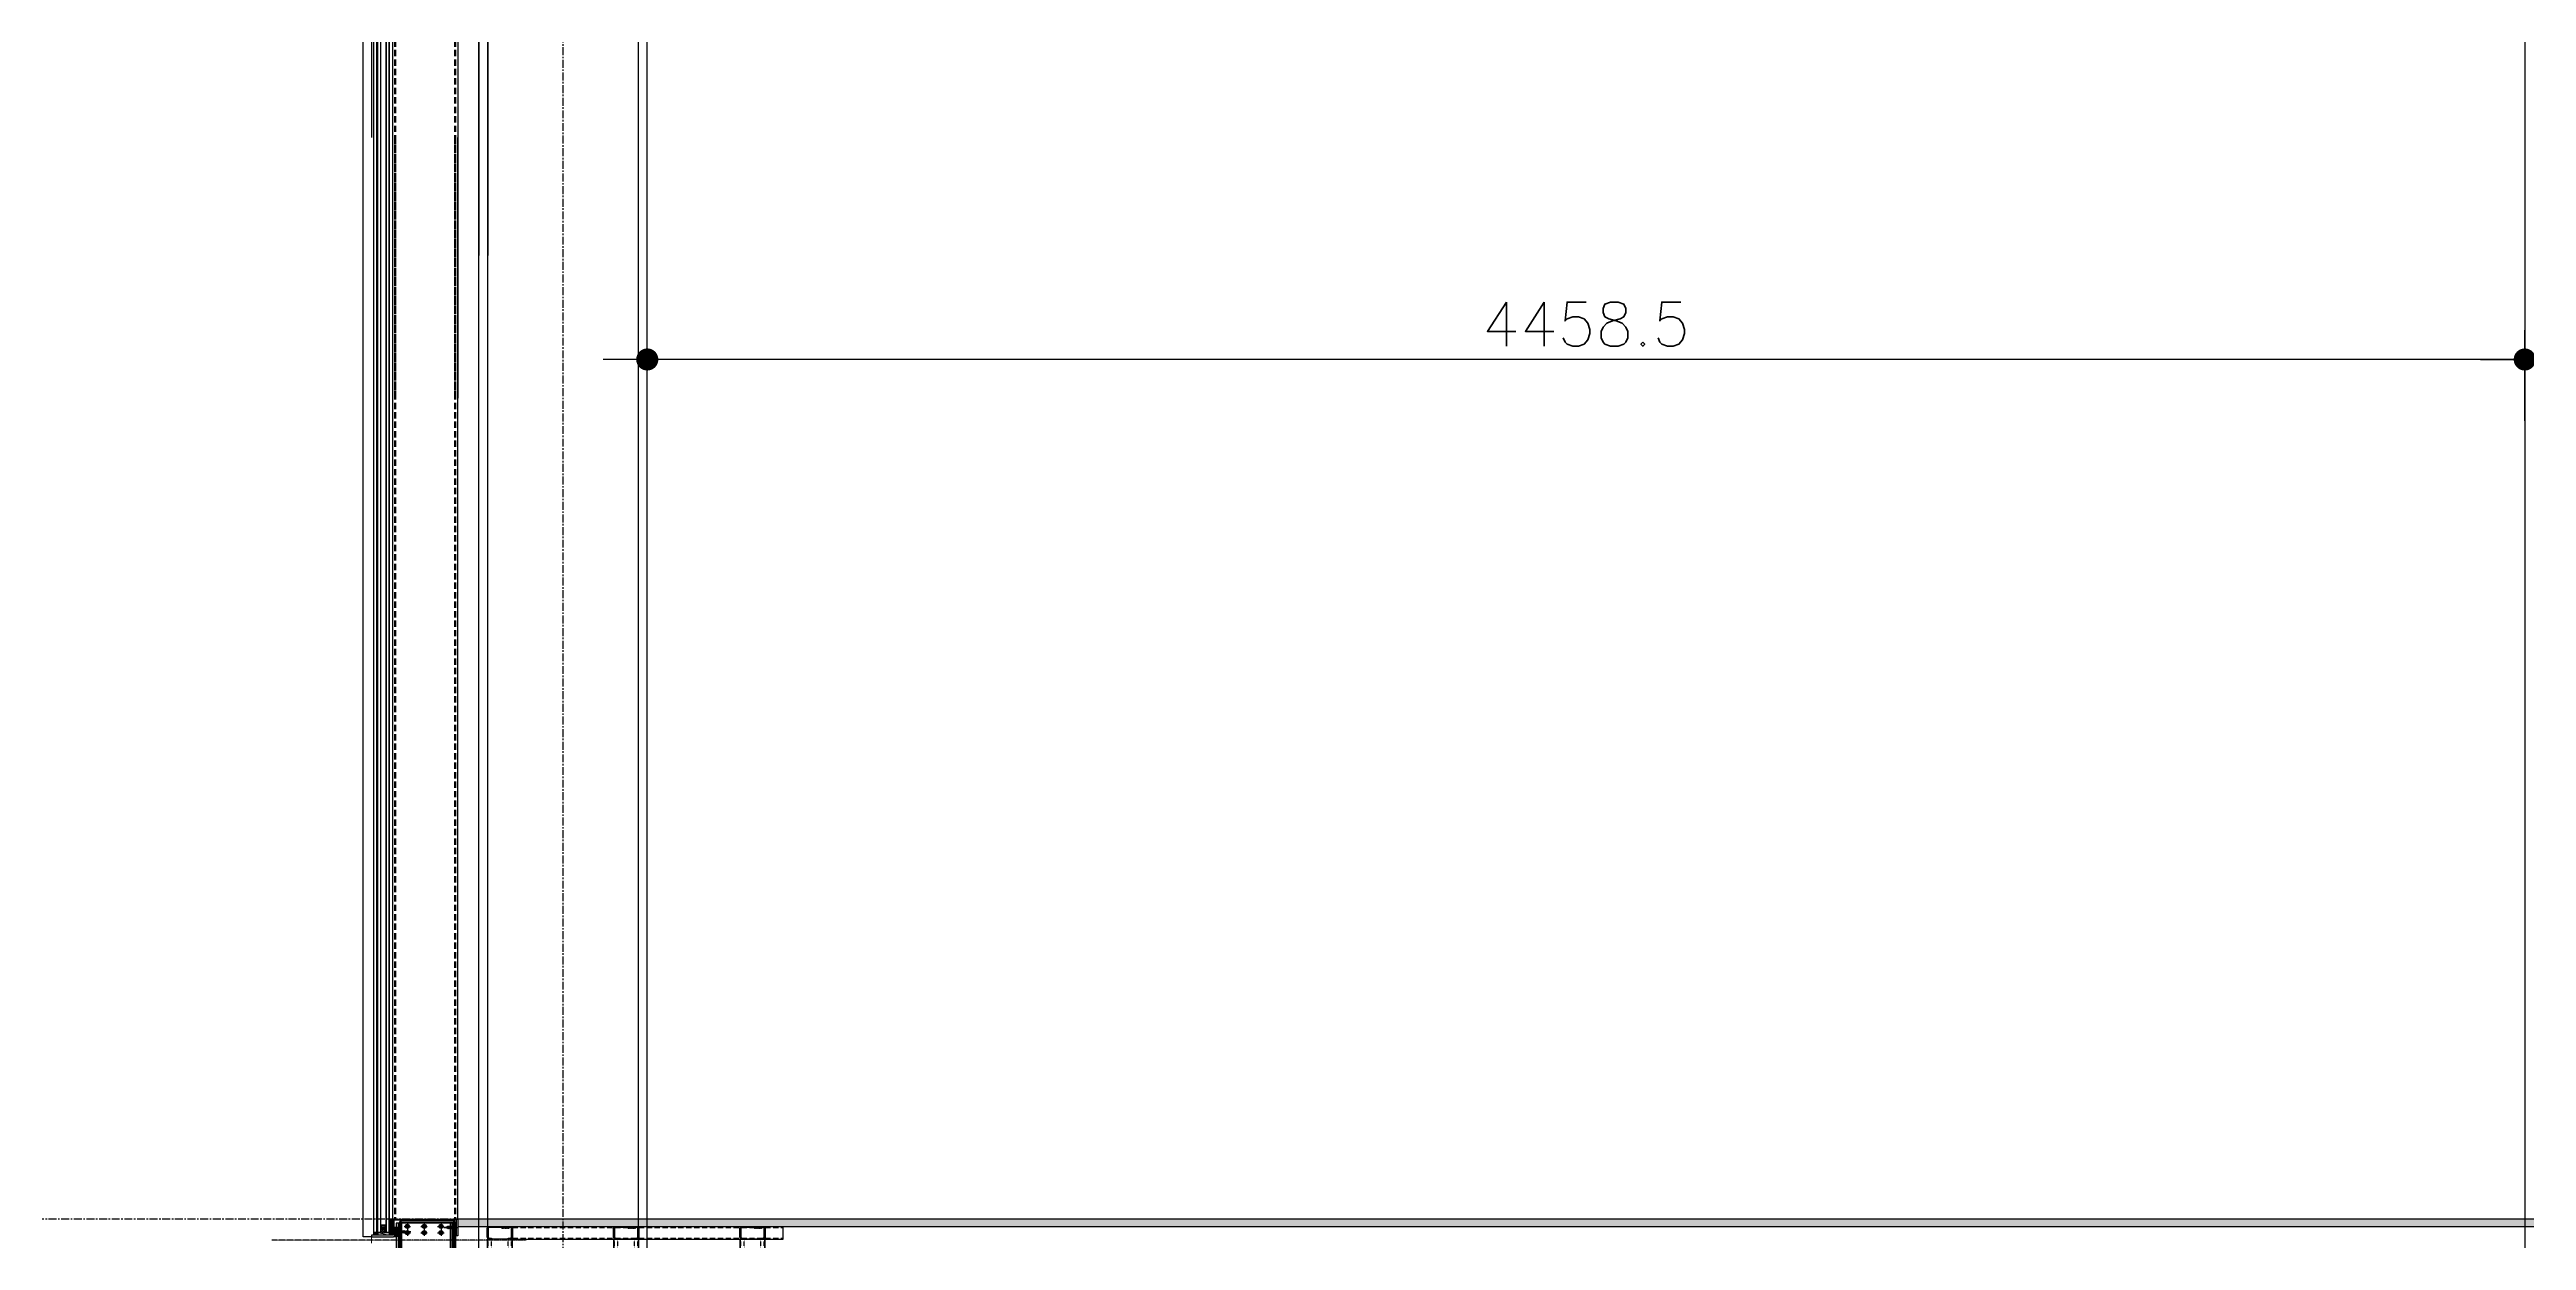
# Model space of a CAD drawing. Extents: x -3378 to 102197, y -3799 to 48702.
# Drawn here: x 84876 to 90758, y 14047 to 16876 of the extents above; entities that cross this region are included whole.
import ezdxf

# ---------------------------------------------------------------- set-up
doc = ezdxf.new("R2010")
doc.units = 0
for name, pattern in [('CEN1', [9, 6, -1, 1, -1]), ('CENTER', [2, 1.25, -0.25, 0.25, -0.25]), ('HIDDEN', [0.375, 0.25, -0.125]), ('Hidden 1_16_', [0.023813, 0.015875, -0.007938])]:
    doc.linetypes.add(name, pattern=pattern)
for name, color, linetype in [('##-鐵件', 1, 'Continuous'), ('ARR', 6, 'Continuous'), ('BCM CL', 14, 'CENTER'), ('BCM-DIM', 54, 'Continuous'), ('BCM-draft', 252, 'Continuous'), ('BCM-EXT', 2, 'Continuous'), ('BCM-Extu', 4, 'Continuous'), ('CENTER', 4, 'CENTER'), ('CL', 14, 'CENTER'), ('STRUCTURAL', 3, 'Continuous'), ('中心線 CENTER', 6, 'CENTER'), ('泡棉', 8, 'Continuous'), ('結構體 STRUCTURAL', 154, 'Continuous'), ('螺絲 固定五金 FASTENERS', 124, 'Continuous'), ('螺絲、螺栓', 4, 'Continuous'), ('視覺模型鋁擠型暫替', 4, 'Continuous'), ('金屬面材 METAL PANEL', 2, 'Continuous'), ('鐵件', 6, 'Continuous'), ('隱藏線 HIDDEN', 8, 'HIDDEN')]:
    doc.layers.add(name, color=color, linetype=linetype)
doc.layers.add('#不列印', color=250, linetype='Continuous', plot=False)
doc.layers.add('不顯示', color=254, linetype='Continuous', plot=False)
doc.layers.add('BCM-GK', color=252, linetype='Continuous', lineweight=5)
doc.layers.add('BCM-GLA', color=4, linetype='Continuous', lineweight=5)
doc.styles.add('C1', font='simplex', dxfattribs={"bigfont": 'CHINESET'})
doc.styles.add('romans', font='romans.shx', dxfattribs={"width": 0.5, "bigfont": ' chineset.shx'})
doc.dimstyles.new('DIMDD', dxfattribs={"dimscale": 100, "dimtxt": 0.25, "dimasz": 0.15, "dimexe": 0.2, "dimexo": 0, "dimgap": 0.09, "dimtad": 1, "dimdec": 1, "dimdsep": 46, "dimtxsty": 'C1', "dimblk1": 'DOT', "dimblk2": 'DOT', "dimsah": 1, "dimcen": 0.5, "dimazin": 0, "dimtfac": 1, "dimtdec": 1, "dimtix": 1, "dimtmove": 1, "dimatfit": 3, "dimldrblk": 'SLASH', "dimfxl": 10, "dimtolj": 1, "dimarcsym": 0})

# ---------------------------------------------------------------- blocks, each defined once
blk = doc.blocks.new('*u927')
at = {"layer": 'CENTER', "color": 0, "ltscale": 5}
blk.add_line((28.3, 0), (-3.6, 0), dxfattribs=at)
at = {"layer": '螺絲、螺栓', "color": 0, "linetype": 'ByBlock', "ltscale": 0.2}
for p, q in [((0.3, 5.3), (0.3, -5.3)), ((3.1, 2.5), (3.1, -2.5)), ((3.1, 2.4), (4.6, 2.4)), ((5.1, 3.2), (6.3, -3.1)), ((5.7, 2.4), (7.8, 2.4)), ((8.2, 3.2), (9.5, -3.1)), ((8.9, 2.4), (10.9, 2.4)), ((11.4, 3.2), (12.6, -3.1)), ((12, 2.4), (14.1, 2.4)), ((14.5, 3.2), (15.8, -3.1)), ((17.2, 2.4), (15.2, 2.4)), ((17.7, 3.2), (18.9, -3.1)), ((18.2, 2.6), (24.8, 0.2)), ((3.1, -2.4), (5.9, -2.4)), ((7, -2.4), (9, -2.4)), ((10.1, -2.4), (12.2, -2.4)), ((13.3, -2.4), (15.3, -2.4)), ((16.4, -2.4), (18.5, -2.4)), ((24.8, -0.2), (19.5, -2.3))]:
    blk.add_line(p, q, dxfattribs=at)
blk.add_lwpolyline([(3.1, -2.5), (0.3, -5.3), (0, -5.3), (0, 5.3), (0.3, 5.3), (3.1, 2.5)], dxfattribs=at)
blk.add_lwpolyline([(0, 1.6, -0.048054), (2.7, 0.7, -0.292428), (3.1, 0, -0.292428), (2.7, -0.7, -0.048054), (0, -1.6, -0.048054)], format="xyb", dxfattribs=at)
for points in [[(6.3, -3.1), (5.9, -2.4), (4.6, 2.4), (5.1, 3.2), (5.3, 3.2), (5.7, 2.4), (7, -2.4), (6.5, -3.1)], [(9.5, -3.1), (9, -2.4), (7.8, 2.4), (8.2, 3.2), (8.4, 3.2), (8.9, 2.4), (10.1, -2.4), (9.7, -3.1)], [(12.6, -3.1), (12.2, -2.4), (10.9, 2.4), (11.4, 3.2), (11.6, 3.2), (12, 2.4), (13.3, -2.4), (12.8, -3.1)], [(15.8, -3.1), (15.3, -2.4), (14.1, 2.4), (14.5, 3.2), (14.7, 3.2), (15.2, 2.4), (16.4, -2.4), (16, -3.1)], [(18.9, -3.1), (18.5, -2.4), (17.2, 2.4), (17.7, 3.2), (17.9, 3.2), (18.3, 2.4), (19.6, -2.4), (19.1, -3.1)]]:
    blk.add_lwpolyline(points, close=True, dxfattribs=at)
blk.add_arc((24.7, 0), 0.252, 292.16272, 69.4623, dxfattribs=at)
blk = doc.blocks.new('*U929')
blk.add_blockref('*u927', (0, 0))
blk = doc.blocks.new('下水槽料')
at = {"layer": 'BCM-DIM', "linetype": 'Continuous'}
h = blk.add_hatch(dxfattribs=at)
h.set_pattern_fill('ANSI37', color=256, scale=10, angle=45)
h.set_pattern_definition([(90, (-95148.0597, -997857.4866), (-1.25, 0), []), (180, (-95148.0597, -997857.4866), (-1e-16, -1.25), [])])
h.paths.add_polyline_path([(-154.4, 0), (-162.4, 0), (-162.4, -22), (-154.4, -22)])
at = {"layer": '泡棉'}
h = blk.add_hatch(dxfattribs=at)
h.set_pattern_fill('HEX', color=256, scale=0.3, angle=90)
h.set_pattern_definition([(90, (0.1197, -78.6612), (-1.649778, 1e-16), [0.9525, -1.905]), (210, (0.1197, -78.6612), (0.824889, -1.42875), [0.9525, -1.905]), (150, (0.1197, -77.7087), (-0.824889, -1.42875), [0.9525, -1.905])])
h.paths.add_polyline_path([(-154.4, -22), (-162.4, -22), (-162.4, -37), (-154.4, -37)])
at = {"layer": 'BCM-DIM', "linetype": 'Continuous'}
for p, q in [((-154.5, 0), (-162.5, 0)), ((-154.4, -22), (-162.4, -22))]:
    blk.add_line(p, q, dxfattribs=at)
at = {"layer": '泡棉'}
blk.add_lwpolyline([(-154.4, -37), (-162.4, -37), (-162.4, -22), (-154.4, -22)], close=True, dxfattribs=at)
at = {"layer": '視覺模型鋁擠型暫替', "linetype": 'Continuous'}
for points in [[(-8, -17.2), (-5, -14.5), (-5, -20)], [(-8, -22.8), (-5, -25.5), (-5, -20)]]:
    blk.add_lwpolyline(points, dxfattribs=at)
at = {"layer": '視覺模型鋁擠型暫替', "color": 7, "linetype": 'Continuous'}
for centre, radius, start, end in [((-135.5, -8), 3, 90, 180), ((-135.5, -8), 2, 90, 180), ((-135.5, -8), 1, 90, 180), ((-9, -8), 3, 0, 90), ((-9, -8), 2, 0, 90), ((-9, -8), 1, 0, 90)]:
    blk.add_arc(centre, radius, start, end, dxfattribs=at)
at = {"layer": '金屬面材 METAL PANEL'}
blk.add_lwpolyline([(-3, -40), (-3, -40), (-3, -40), (-3, -3), (-151.5, -3), (-151.5, -19), (-144.5, -19, -0.414214), (-141.5, -22), (-141.5, -40), (-144.5, -40), (-144.5, -40), (-141.5, -40), (-141.5, -40), (-144.5, -40), (-144.5, -22), (-151.5, -22, -0.414214), (-154.5, -19), (-154.5, -3, -0.414214), (-151.5, 0), (-3, 0, -0.414214), (0, -3), (0, -40), (-3, -40), (-3, -40), (-3, -40)], format="xyb", dxfattribs=at)
for points in [[(-5, -8), (-5, -92, -0.414214), (-8, -95), (-136.5, -95, -0.414214), (-139.5, -92), (-139.5, -8), (-136.5, -8), (-136.5, -92), (-8, -92), (-8, -8)], [(-132.5, -92), (-132.5, -8), (-12, -8), (-12, -92), (-9, -92), (-9, -8, 0.414214), (-12, -5), (-132.5, -5, 0.414214), (-135.5, -8), (-135.5, -92)]]:
    blk.add_lwpolyline(points, format="xyb", close=True, dxfattribs=at)
at = {"layer": '螺絲 固定五金 FASTENERS', "rotation": 180}
blk.add_blockref('*U929', (-5, -20), dxfattribs=at)
blk = doc.blocks.new('*U35')
blk.add_lwpolyline([(1.2, 0.7), (2.5, 0.7, -0.398336), (3, 0.2, -0.027263), (3, -0.2, -0.398336), (2.5, -0.7), (1.2, -0.7, 0.414214), (0.7, -1.2), (0.7, -2.5, -0.398336), (0.2, -3, -0.027263), (-0.2, -3, -0.398336), (-0.7, -2.5), (-0.7, -1.2, 0.414214), (-1.2, -0.7), (-2.5, -0.7, -0.398336), (-3, -0.2, -0.027263), (-3, 0.2, -0.398336), (-2.5, 0.7), (-1.2, 0.7, 0.414214), (-0.7, 1.2), (-0.7, 2.5, -0.398336), (-0.2, 3, -0.027263), (0.2, 3, -0.398336), (0.7, 2.5), (0.7, 1.2, 0.414214)], format="xyb", close=True)
blk.add_circle((0, 0), 5)
at = {"layer": 'CL'}
for p, q in [((-8, 0), (8, 0)), ((0, 8), (0, -8))]:
    blk.add_line(p, q, dxfattribs=at)
blk = doc.blocks.new('圓孔6mm')
at = {"layer": '視覺模型鋁擠型暫替', "color": 6, "linetype": 'Continuous'}
blk.add_circle((0, 0), 3, dxfattribs=at)
at = {"layer": 'BCM-draft'}
blk.add_blockref('*U35', (0, 0), dxfattribs=at)
blk = doc.blocks.new('下水槽料托架4t')
at = {"layer": '金屬面材 METAL PANEL', "linetype": 'Continuous'}
for p, q in [((73.3, 0), (-60.4, 0)), ((-60.4, 0, 0), (-60.4, -80, 0)), ((-55, 0), (-55, -80)), ((68.4, 0), (68.4, -80)), ((73.3, -80), (73.3, 0)), ((-60.4, -80), (73.3, -80))]:
    blk.add_line(p, q, dxfattribs=at)
at = {"layer": '視覺模型鋁擠型暫替', "linetype": 'Continuous'}
for p in [(-33.4, -7.5), (6.6, -7.5), (46.5, -7.5), (-33.4, -22.5), (6.6, -22.5), (46.5, -22.5)]:
    blk.add_blockref('圓孔6mm', p, dxfattribs=at)
blk = doc.blocks.new('DOT')
blk.add_line((-2, 0), (2, 0))
at = {"const_width": 0.5}
blk.add_lwpolyline([(-0.25, 0, 1), (0.25, 0, 1)], format="xyb", close=True, dxfattribs=at)
blk = doc.blocks.new('*D819')
at = {"layer": 'Defpoints', "color": 0, "ltscale": 10, "transparency": 16777216}
for p in [(90754.4, 16140.1), (90754.4, 15994.5), (91154.4, 15994.5)]:
    blk.add_point(p, dxfattribs=at)
at = {"layer": '不顯示', "color": 0, "lineweight": -2, "ltscale": 10, "transparency": 16777216}
for p, q in [((90754.4, 15994.5), (90754.4, 16210.1)), ((91154.4, 15994.5), (91154.4, 16210.1)), ((91101.9, 16140.1), (90806.9, 16140.1))]:
    blk.add_line(p, q, dxfattribs=at)
at = {"layer": '不顯示', "color": 0, "lineweight": -2, "ltscale": 10, "transparency": 16777216, "xscale": 52.5, "yscale": 52.5, "zscale": 52.5, "rotation": 180}
blk.add_blockref('DOT', (90754.4, 16140.1), dxfattribs=at)
at = {"layer": '不顯示', "color": 0, "lineweight": -2, "ltscale": 10, "transparency": 16777216, "xscale": 52.5, "yscale": 52.5, "zscale": 52.5}
blk.add_blockref('DOT', (91154.4, 16140.1), dxfattribs=at)
at = {"layer": '不顯示', "color": 2, "ltscale": 10, "transparency": 16777216, "insert": (90954.4, 16224.1), "char_height": 105, "attachment_point": 5, "style": 'C1'}
blk.add_mtext('\\A1;400', dxfattribs=at)
blk = doc.blocks.new('_Dot')
at = {"color": 0, "linetype": 'ByBlock', "lineweight": -2}
blk.add_line((-0.5, 0), (-1, 0), dxfattribs=at)
at = {"color": 0, "linetype": 'ByBlock', "const_width": 0.5}
blk.add_lwpolyline([(-0.25, 0, 1), (0.25, 0, 1)], format="xyb", close=True, dxfattribs=at)
blk = doc.blocks.new('SLASH')
at = {"color": 0}
blk.add_line((-1, 0), (1, 0), dxfattribs=at)
at = {"color": 3, "linetype": 'Continuous'}
blk.add_line((-0.5, -0.5), (0.5, 0.5), dxfattribs=at)
blk = doc.blocks.new('*D820')
at = {"layer": 'Defpoints', "color": 0, "ltscale": 10, "transparency": 16777216}
for p in [(86295.9, 16140.1), (86295.9, 15994.5), (90754.4, 15994.5)]:
    blk.add_point(p, dxfattribs=at)
at = {"layer": '不顯示', "color": 0, "lineweight": -2, "ltscale": 10, "transparency": 16777216}
for p, q in [((86295.9, 15994.5), (86295.9, 16210.1)), ((90754.4, 15994.5), (90754.4, 16210.1)), ((90701.9, 16140.1), (86348.4, 16140.1))]:
    blk.add_line(p, q, dxfattribs=at)
at = {"layer": '不顯示', "color": 0, "lineweight": -2, "ltscale": 10, "transparency": 16777216, "xscale": 52.5, "yscale": 52.5, "zscale": 52.5, "rotation": 180}
blk.add_blockref('DOT', (86295.9, 16140.1), dxfattribs=at)
at = {"layer": '不顯示', "color": 0, "lineweight": -2, "ltscale": 10, "transparency": 16777216, "xscale": 52.5, "yscale": 52.5, "zscale": 52.5}
blk.add_blockref('DOT', (90754.4, 16140.1), dxfattribs=at)
at = {"layer": '不顯示', "color": 2, "ltscale": 10, "transparency": 16777216, "insert": (88525.1, 16224.1), "char_height": 105, "attachment_point": 5, "style": 'C1'}
blk.add_mtext('\\A1;4458.5', dxfattribs=at)
blk = doc.blocks.new('A$C4E2A2353')
at = {"layer": 'ARR', "color": 0, "linetype": 'CEN1', "ltscale": 0.5}
blk.add_line((42.9, 0), (-3.6, 0), dxfattribs=at)
at = {"layer": 'ARR', "color": 0, "linetype": 'ByBlock', "ltscale": 0.3}
for p, q in [((0.3, -5.3), (0.3, 5.3)), ((3.1, -2.5), (3.1, 2.5)), ((4.4, 2.2), (3.1, 2.2)), ((3.1, 1.2), (3.8, -2.2)), ((4.7, 2.9), (4.4, 2.2)), ((4.4, 2.2), (5.3, -2.2)), ((4.4, 2), (5.3, -2.4)), ((5.3, 2.2), (4.7, 2.9)), ((4.7, 2.9), (5.9, -2.9)), ((4.9, 2.1), (5.8, -2.3)), ((6.8, 2.2), (5.3, 2.2)), ((5.3, 2.2), (6.3, -2.2)), ((5.3, 2.2), (6.3, -2.2)), ((7.1, 2.9), (6.8, 2.2)), ((6.8, 2.2), (7.7, -2.2)), ((6.9, 2), (7.8, -2.4)), ((7.8, 2.2), (7.1, 2.9)), ((7.1, 2.9), (8.4, -2.9)), ((7.3, 2.1), (8.2, -2.3)), ((9.3, 2.2), (7.8, 2.2)), ((7.8, 2.2), (8.7, -2.2)), ((7.8, 2.2), (8.7, -2.2)), ((9.6, 2.9), (9.3, 2.2)), ((9.3, 2.2), (10.2, -2.2)), ((9.3, 2), (10.2, -2.4)), ((10.2, 2.2), (9.6, 2.9)), ((9.6, 2.9), (10.8, -2.9)), ((9.8, 2.1), (10.7, -2.3)), ((11.7, 2.2), (10.2, 2.2)), ((10.2, 2.2), (11.1, -2.2)), ((10.2, 2.2), (11.1, -2.2)), ((12, 2.9), (11.7, 2.2)), ((11.7, 2.2), (12.6, -2.2)), ((11.7, 2), (12.7, -2.4)), ((12.7, 2.2), (12, 2.9)), ((12, 2.9), (13.2, -2.9)), ((12.2, 2.1), (13.1, -2.3)), ((14.1, 2.2), (12.7, 2.2)), ((12.7, 2.2), (13.6, -2.2)), ((12.7, 2.2), (13.6, -2.2)), ((14.5, 2.9), (14.1, 2.2)), ((14.1, 2.2), (15, -2.2)), ((14.2, 2), (15.1, -2.4)), ((15.1, 2.2), (14.5, 2.9)), ((14.5, 2.9), (15.7, -2.9)), ((14.6, 2.1), (15.5, -2.3)), ((16.6, 2.2), (15.1, 2.2)), ((15.1, 2.2), (16, -2.2)), ((15.1, 2.2), (16, -2.2)), ((16.9, 2.9), (16.6, 2.2)), ((16.6, 2.2), (17.5, -2.2)), ((16.6, 2), (17.5, -2.4)), ((17.5, 2.2), (16.9, 2.9)), ((16.9, 2.9), (18.1, -2.9)), ((17.1, 2.1), (18, -2.3)), ((19, 2.2), (17.5, 2.2)), ((17.5, 2.2), (18.4, -2.2)), ((17.5, 2.2), (18.4, -2.2)), ((19.3, 2.9), (19, 2.2)), ((19, 2.2), (19.9, -2.2)), ((19.1, 2), (20, -2.4)), ((20, 2.2), (19.3, 2.9)), ((19.3, 2.9), (20.6, -2.9)), ((19.5, 2.1), (20.4, -2.3)), ((21.4, 2.2), (20, 2.2)), ((20, 2.2), (20.9, -2.2)), ((20, 2.2), (20.9, -2.2)), ((21.8, 2.9), (21.4, 2.2)), ((21.8, 2.9), (21.4, 2.2)), ((21.4, 2.2), (22.4, -2.2)), ((21.4, 2.2), (22.4, -2.2)), ((21.5, 2), (22.4, -2.4)), ((21.5, 2), (22.4, -2.4)), ((22.4, 2.2), (21.8, 2.9)), ((21.8, 2.9), (23, -2.9)), ((22.4, 2.2), (21.8, 2.9)), ((21.8, 2.9), (23, -2.9)), ((21.9, 2.1), (22.9, -2.3)), ((21.9, 2.1), (22.9, -2.3)), ((23.9, 2.2), (22.4, 2.2)), ((22.4, 2.2), (23.3, -2.2)), ((23.9, 2.2), (22.4, 2.2)), ((22.4, 2.2), (23.3, -2.2)), ((22.4, 2.2), (23.3, -2.2)), ((22.4, 2.2), (23.3, -2.2)), ((24.2, 2.9), (23.9, 2.2)), ((24.2, 2.9), (23.9, 2.2)), ((23.9, 2.2), (24.8, -2.2)), ((23.9, 2.2), (24.8, -2.2)), ((23.9, 2), (24.8, -2.4)), ((23.9, 2), (24.8, -2.4)), ((24.8, 2.2), (24.2, 2.9)), ((24.2, 2.9), (25.4, -2.9)), ((24.8, 2.2), (24.2, 2.9)), ((24.2, 2.9), (25.4, -2.9)), ((24.4, 2.1), (25.3, -2.3)), ((24.4, 2.1), (25.3, -2.3)), ((26.3, 2.2), (24.8, 2.2)), ((24.8, 2.2), (25.8, -2.2)), ((26.3, 2.2), (24.8, 2.2)), ((24.8, 2.2), (25.8, -2.2)), ((24.8, 2.2), (25.8, -2.2)), ((24.8, 2.2), (25.8, -2.2)), ((26.6, 2.9), (26.3, 2.2)), ((26.6, 2.9), (26.3, 2.2)), ((26.3, 2.2), (27.2, -2.2)), ((26.3, 2.2), (27.2, -2.2)), ((26.4, 2), (27.3, -2.4)), ((26.4, 2), (27.3, -2.4)), ((27.3, 2.2), (26.6, 2.9)), ((26.6, 2.9), (27.9, -2.9)), ((27.3, 2.2), (26.6, 2.9)), ((26.6, 2.9), (27.9, -2.9)), ((26.8, 2.1), (27.7, -2.3)), ((26.8, 2.1), (27.7, -2.3)), ((28.9, 1.4), (27.3, 2.2)), ((27.3, 2.2), (28.2, -2.2)), ((27.3, 2.2), (28.2, -2.2)), ((27.3, 2.2), (28.2, -2.2)), ((27.3, 2.2), (28.2, -2.2)), ((29.2, 2.2), (28.9, 1.4)), ((28.9, 1.4), (29.5, -1.5)), ((30, 1), (29.2, 2.2)), ((29.2, 2.2), (30.2, -2.2)), ((32.3, 0), (30, 1.2)), ((30, 1), (30.4, -1)), ((32.3, 0), (32.3, 0)), ((3.1, -1), (3.5, -2.9)), ((3.1, -2.4), (3.5, -2.9)), ((3.5, -2.9), (3.8, -2.2)), ((3.8, -2.2), (5.3, -2.2)), ((5.3, -2.2), (5.9, -2.9)), ((5.9, -2.9), (6.3, -2.2)), ((6.3, -2.2), (7.7, -2.2)), ((7.7, -2.2), (8.4, -2.9)), ((8.4, -2.9), (8.7, -2.2)), ((8.7, -2.2), (10.2, -2.2)), ((10.2, -2.2), (10.8, -2.9)), ((10.8, -2.9), (11.1, -2.2)), ((11.1, -2.2), (12.6, -2.2)), ((12.6, -2.2), (13.2, -2.9)), ((13.2, -2.9), (13.6, -2.2)), ((13.6, -2.2), (15, -2.2)), ((15, -2.2), (15.7, -2.9)), ((15.7, -2.9), (16, -2.2)), ((16, -2.2), (17.5, -2.2)), ((17.5, -2.2), (18.1, -2.9)), ((18.1, -2.9), (18.4, -2.2)), ((18.4, -2.2), (19.9, -2.2)), ((19.9, -2.2), (20.6, -2.9)), ((20.6, -2.9), (20.9, -2.2)), ((20.9, -2.2), (22.4, -2.2)), ((22.4, -2.2), (23, -2.9)), ((22.4, -2.2), (23, -2.9)), ((23, -2.9), (23.3, -2.2)), ((23, -2.9), (23.3, -2.2)), ((23.3, -2.2), (24.8, -2.2)), ((23.3, -2.2), (24.8, -2.2)), ((24.8, -2.2), (25.4, -2.9)), ((24.8, -2.2), (25.4, -2.9)), ((25.4, -2.9), (25.8, -2.2)), ((25.4, -2.9), (25.8, -2.2)), ((25.8, -2.2), (27.2, -2.2)), ((25.8, -2.2), (27.2, -2.2)), ((27.2, -2.2), (27.9, -2.9)), ((27.2, -2.2), (27.9, -2.9)), ((27.9, -2.9), (28.2, -2.2)), ((27.9, -2.9), (28.2, -2.2)), ((28.2, -2.2), (29.5, -1.5)), ((29.5, -1.5), (30.2, -2.2)), ((30.2, -2.2), (30.4, -1)), ((30.4, -1), (32.3, 0)), ((32.3, 0), (32.3, 0))]:
    blk.add_line(p, q, dxfattribs=at)
blk.add_lwpolyline([(3.1, 2.5), (0.3, 5.3), (0, 5.3), (0, -5.3), (0.3, -5.3), (3.1, -2.5)], dxfattribs=at)
blk.add_lwpolyline([(0, -1.6, 0.048054), (2.7, -0.7, 0.292428), (3.1, 0, 0.292428), (2.7, 0.7, 0.048054), (0, 1.6, 0.048054)], format="xyb", dxfattribs=at)
blk = doc.blocks.new('*U920')
at = {"layer": '螺絲、螺栓', "color": 0, "linetype": 'ByBlock', "xscale": -1, "rotation": 180}
blk.add_blockref('A$C4E2A2353', (0, 0), dxfattribs=at)
blk = doc.blocks.new('玻璃飾條01')
at = {"layer": '金屬面材 METAL PANEL', "linetype": 'Continuous'}
blk.add_lwpolyline([(50.5, -19), (50.5, -4), (0, -4), (0, 0), (51.5, 0, -0.414214), (54.5, -3), (54.5, -19), (50.5, -19)], format="xyb", dxfattribs=at)
blk = doc.blocks.new('St-LC-60x30x10x2_3')
at = {"layer": 'STRUCTURAL', "color": 0, "linetype": 'ByBlock', "lineweight": -2}
blk.add_lwpolyline([(14.8, 38.4), (14.8, 36.1), (9.4, 36.1, 0.414214), (7.1, 33.8), (7.1, 13, 0.414214), (9.4, 10.7), (60.2, 10.7, 0.414214), (62.5, 13), (62.5, 33.8, 0.414214), (60.2, 36.1), (54.8, 36.1), (54.8, 38.4), (60.2, 38.4, -0.414214), (64.8, 33.8), (64.8, 13, -0.414214), (60.2, 8.4), (9.4, 8.4, -0.414214), (4.8, 13), (4.8, 33.8, -0.414214), (9.4, 38.4)], format="xyb", close=True, dxfattribs=at)
at = {"layer": 'Defpoints', "color": 0, "linetype": 'ByBlock', "lineweight": -2, "style": 'romans', "width": 0.6}
blk.add_text('LC-60x30x10x2.3', height=2, rotation=360, dxfattribs=at).set_placement((12.6, 11.4))
blk = doc.blocks.new('*U718')
at = {"layer": '##-鐵件', "color": 1}
blk.add_lwpolyline([(1542.3, 30), (1489.8, 30), (1489.8, -30), (1542.3, -30)], close=True, dxfattribs=at)
at = {"color": 251, "linetype": 'Hidden 1_16_', "ltscale": 5}
for p, q in [((1542.3, 27.7), (1489.8, 27.7)), ((1542.3, 20), (1489.8, 20)), ((1542.3, -20), (1489.8, -20)), ((1542.3, -27.7), (1489.8, -27.7))]:
    blk.add_line(p, q, dxfattribs=at)
at = {"layer": '#不列印', "rotation": 90}
blk.add_blockref('St-LC-60x30x10x2_3', (1550.6, -34.8), dxfattribs=at)
blk = doc.blocks.new('*U719')
at = {"layer": '##-鐵件', "color": 1}
blk.add_lwpolyline([(1542.3, 30), (1489.8, 30), (1489.8, -30), (1542.3, -30)], close=True, dxfattribs=at)
at = {"color": 251, "linetype": 'Hidden 1_16_', "ltscale": 5}
for p, q in [((1542.3, 27.7), (1489.8, 27.7)), ((1542.3, 20), (1489.8, 20)), ((1542.3, -20), (1489.8, -20)), ((1542.3, -27.7), (1489.8, -27.7))]:
    blk.add_line(p, q, dxfattribs=at)
at = {"layer": '#不列印', "rotation": 90}
blk.add_blockref('St-LC-60x30x10x2_3', (1550.6, -34.8), dxfattribs=at)
blk = doc.blocks.new('*U720')
at = {"layer": '##-鐵件', "color": 1}
blk.add_lwpolyline([(1542.3, 30), (1489.8, 30), (1489.8, -30), (1542.3, -30)], close=True, dxfattribs=at)
at = {"color": 251, "linetype": 'Hidden 1_16_', "ltscale": 5}
for p, q in [((1542.3, 27.7), (1489.8, 27.7)), ((1542.3, 20), (1489.8, 20)), ((1542.3, -20), (1489.8, -20)), ((1542.3, -27.7), (1489.8, -27.7))]:
    blk.add_line(p, q, dxfattribs=at)
at = {"layer": '#不列印', "rotation": 90}
blk.add_blockref('St-LC-60x30x10x2_3', (1550.6, -34.8), dxfattribs=at)
blk = doc.blocks.new('*U208')
at = {"layer": '鐵件'}
for p, q in [((-231, 0), (411.7, 0)), ((-231, -30), (-231, 0)), ((411.7, -30), (411.7, 0)), ((-231, -30), (411.7, -30))]:
    blk.add_line(p, q, dxfattribs=at)
at = {"layer": '鐵件', "linetype": 'HIDDEN', "ltscale": 50}
for p, q in [((-231, -2.3), (411.7, -2.3)), ((-231, -27.7), (411.7, -27.7))]:
    blk.add_line(p, q, dxfattribs=at)
blk = doc.blocks.new('室內地板')
at = {"layer": '結構體 STRUCTURAL'}
h = blk.add_hatch(dxfattribs=at)
h.set_pattern_fill('AR-HBONE', color=256, scale=0.1)
h.set_pattern_definition([(45, (-52753.211, -90985.298), (0, 14.3684098), [30.48, -10.16]), (135, (-52746.026, -90978.114), (1e-15, 14.3684098), [30.48, -10.16])])
h.paths.add_polyline_path([(0, 0), (0, -17.5), (11600, -17.5), (11600, 0)])
blk.add_lwpolyline([(0, 0), (0, -17.5), (11600, -17.5), (11600, 0)], close=True, dxfattribs=at)
at = {"layer": '螺絲、螺栓'}
blk.add_blockref('*U208', (361, -17.5), dxfattribs=at)
at = {"layer": '鐵件'}
for name, p, rotation in [('St-LC-60x30x10x2_3', (134.8, -9.1), 180), ('*U719', (100, 1442.3), 270), ('St-LC-60x30x10x2_3', (434.8, -9.1), 180), ('*U718', (400, 1442.3), 270), ('St-LC-60x30x10x2_3', (734.8, -9.1), 180), ('*U720', (700, 1442.3), 270)]:
    blk.add_blockref(name, p, dxfattribs=dict(at, rotation=rotation))

msp = doc.modelspace()

# ---------------------------------------------------------------- hatches: boundary and pattern name
h = msp.add_hatch()
h.set_pattern_fill('ANSI31', color=9, scale=10, angle=45, style=0)
h.set_pattern_definition([(90, (114133.4267, -579212.3718), (-1.25, 1e-15), [])])
h.paths.add_polyline_path([(85695.366, 14055.584), (85695.366, 14074.584), (85691.366, 14074.584), (85691.366, 14076.084), (85701.366, 14076.084), (85701.366, 14055.584)])
at = {"layer": 'BCM-Extu', "linetype": 'ByBlock'}
h = msp.add_hatch(dxfattribs=at)
h.set_pattern_fill('DOTS', color=8, scale=15, angle=90, style=0)
h.set_pattern_definition([(90, (86220.2785, 16847.7565), (-0.9375, 0.46875), [0, -0.9375])])
h.paths.add_polyline_path([(85664.439, 14078.084), (85663.866, 14079.627), (85663.866, 14083.084), (85674.866, 14083.084), (85674.866, 14079.627), (85674.294, 14078.084)])
at = {"layer": 'BCM-GK', "linetype": 'ByBlock'}
h = msp.add_hatch(dxfattribs=at)
h.set_pattern_fill('ANSI37', color=256, angle=-180)
h.set_pattern_definition([(225, (-374071.5723, 128464.895), (2.24506403, -2.24506403), []), (315, (-374071.5723, 128464.895), (2.24506403, 2.24506403), [])])
h.paths.add_polyline_path([(85645.865, 14059.584), (85656.866, 14059.584), (85656.866, 14065.584), (85646.866, 14065.584), (85645.866, 14066.584)])
h = msp.add_hatch(dxfattribs=at)
h.set_pattern_fill('ANSI38', color=256, angle=180)
h.set_pattern_definition([(225, (1385039.126, -108073.515), (2.24506403, -2.24506403), []), (315, (1385039.126, -108073.515), (6.735192091, -2.24506403), [7.9375, -4.7625])])
h.paths.add_polyline_path([(85674.641, 14077.584), (85675.366, 14079.537), (85675.366, 14065.584), (85663.366, 14065.584), (85663.366, 14079.537), (85664.091, 14077.584)])

# ---------------------------------------------------------------- linework, layer by layer
at = {"color": 6, "linetype": 'Continuous', "elevation": 0}
msp.add_lwpolyline([(85695.366, 14055.584), (85695.366, 14074.584), (85691.366, 14074.584), (85691.366, 14076.084), (85701.366, 14076.084), (85701.366, 14055.584)], close=True, dxfattribs=at)
at = {"layer": 'BCM CL', "ltscale": 0.5}
msp.add_line((86008.262, 14048.085, 0), (85404.011, 14048.085, 0), dxfattribs=at)
at = {"layer": 'BCM-EXT', "color": 8}
msp.add_line((85691.366, 14098.085, 0), (85691.366, 14157.204, 0), dxfattribs=at)
at = {"layer": 'BCM-EXT', "color": 8, "elevation": 0}
msp.add_lwpolyline([(85645.866, 14130.767), (85645.866, 14059.584)], dxfattribs=at)
at = {"layer": 'BCM-Extu', "color": 8, "linetype": 'ByBlock', "elevation": 0}
for points in [[(85675.366, 14079.537), (85675.366, 14083.584), (85663.366, 14083.584), (85663.366, 14079.537), (85664.091, 14077.584), (85674.641, 14077.584)], [(85674.294, 14078.084), (85664.439, 14078.084), (85663.866, 14079.627), (85663.866, 14083.084), (85674.866, 14083.084), (85674.866, 14079.627)]]:
    msp.add_lwpolyline(points, close=True, dxfattribs=at)
at = {"layer": 'BCM-GK', "linetype": 'Continuous'}
msp.add_line((85640.866, 14055.584, 0), (85640.866, 14040.586, 0), dxfattribs=at)
at = {"layer": 'BCM-GK', "elevation": 0}
msp.add_lwpolyline([(85645.865, 14059.584), (85656.866, 14059.584), (85656.866, 14065.584), (85646.866, 14065.584), (85645.866, 14066.584), (85645.865, 14059.584)], dxfattribs=at)
at = {"layer": 'BCM-GK', "linetype": 'ByBlock', "elevation": 0}
for points in [[(85656.866, 14065.584), (85683.366, 14065.584), (85683.366, 14059.584), (85656.866, 14059.584)], [(85675.366, 14065.584), (85675.366, 14077.584), (85663.366, 14077.584), (85663.366, 14065.584)]]:
    msp.add_lwpolyline(points, close=True, dxfattribs=at)
msp.add_lwpolyline([(85656.866, 14065.584), (85683.366, 14059.584)], dxfattribs=at)
at = {"layer": 'BCM-GLA', "linetype": 'ByBlock', "elevation": 0}
for points in [[(85645.866, 16652.903), (85645.866, 17580.755), (85646.866, 17581.755), (85653.866, 17581.755), (85653.866, 16652.903)], [(85663.366, 16652.903), (85663.366, 17580.755), (85662.366, 17581.755), (85655.366, 17581.755), (85655.366, 16652.903)], [(85683.366, 16652.903), (85683.366, 17580.755), (85682.366, 17581.755), (85675.366, 17581.755), (85675.366, 16652.903)], [(85645.866, 16667.403), (85645.866, 14154.266)], [(85653.866, 14154.266), (85653.866, 16667.403)], [(85655.366, 14154.266), (85655.366, 16667.403)], [(85663.366, 16667.403), (85663.366, 14154.266)], [(85675.366, 14154.266), (85675.366, 16667.403)], [(85683.366, 16667.403), (85683.366, 14154.266)], [(85645.866, 14157.204), (85645.866, 14066.584), (85646.866, 14065.584), (85653.866, 14065.584), (85653.866, 14157.204)], [(85663.366, 14157.204), (85663.366, 14066.584), (85662.366, 14065.584), (85655.366, 14065.584), (85655.366, 14157.204)], [(85683.366, 14157.204), (85683.366, 14066.584), (85682.366, 14065.584), (85675.366, 14065.584), (85675.366, 14157.204)]]:
    msp.add_lwpolyline(points, dxfattribs=at)
at = {"layer": 'BCM-GLA', "color": 5, "linetype": 'ByBlock', "elevation": 0}
for points in [[(85646.866, 16652.903), (85646.866, 17580.341), (85647.281, 17580.755), (85652.866, 17580.755), (85652.866, 16652.903)], [(85662.366, 16652.903), (85662.366, 17580.341), (85661.952, 17580.755), (85656.366, 17580.755), (85656.366, 16652.903)], [(85682.366, 16652.903), (85682.366, 17580.341), (85681.952, 17580.755), (85676.366, 17580.755), (85676.366, 16652.903)], [(85646.866, 16667.403), (85646.866, 14154.266)], [(85652.866, 14154.266), (85652.866, 16667.403)], [(85656.366, 14154.266), (85656.366, 16667.403)], [(85662.366, 16667.403), (85662.366, 14154.266)], [(85676.366, 14154.266), (85676.366, 16667.403)], [(85682.366, 16667.403), (85682.366, 14154.266)], [(85646.866, 14157.204), (85646.866, 14066.999), (85647.281, 14066.584), (85652.866, 14066.584), (85652.866, 14157.204)], [(85662.366, 14157.204), (85662.366, 14066.999), (85661.952, 14066.584), (85656.366, 14066.584), (85656.366, 14157.204)], [(85682.366, 14157.204), (85682.366, 14066.999), (85681.952, 14066.584), (85676.366, 14066.584), (85676.366, 14157.204)]]:
    msp.add_lwpolyline(points, dxfattribs=at)
at = {"layer": '中心線 CENTER', "ltscale": 15}
for p, q in [((86095.866, 4443.085, 0), (86095.866, 19870.216, 0)), ((100852.946, 14098.085, 0), (82322.201, 14098.085, 0))]:
    msp.add_line(p, q, dxfattribs=at)
at = {"layer": '結構體 STRUCTURAL'}
for p, q in [((85895.866, 18243.085, 0), (85895.866, 16387.035, 0)), ((85895.866, 6180.085, 0), (85895.866, 18243.085, 0)), ((85916.866, 18243.085, 0), (85916.866, 16387.035, 0)), ((85916.866, 6180.085, 0), (85916.866, 18243.085, 0)), ((86274.866, 6180.085, 0), (86274.866, 18243.085, 0)), ((86274.866, 16387.035, 0), (86274.866, 18243.085, 0)), ((86295.866, 6180.085, 0), (86295.866, 18243.085, 0)), ((86295.866, 16387.035, 0), (86295.866, 18243.085, 0)), ((90754.403, 18243.085, 0), (90754.403, 6180.085, 0))]:
    msp.add_line(p, q, dxfattribs=at)
at = {"layer": '金屬面材 METAL PANEL'}
for p, q in [((85691.366, 14154.266, 0), (85691.366, 16667.403, 0)), ((85845.866, 14154.266, 0), (85845.866, 16667.403, 0)), ((85845.866, 14098.085, 0), (85845.866, 14154.266, 0)), ((85640.866, 14055.584, 0), (85620.866, 14055.584, 0))]:
    msp.add_line(p, q, dxfattribs=at)
at = {"layer": '金屬面材 METAL PANEL', "elevation": 0}
for points in [[(85691.366, 16048.085), (85691.37, 18698.085), (85845.87, 18698.085), (85845.866, 16048.085)], [(85620.866, 16667.403), (85620.866, 17591.755), (85640.866, 17591.755), (85640.866, 16667.403)], [(85620.866, 14154.266), (85620.866, 16667.403)], [(85620.866, 14055.584), (85620.866, 14154.266)]]:
    msp.add_lwpolyline(points, dxfattribs=at)
at = {"layer": '金屬面材 METAL PANEL', "color": 8, "elevation": 0}
msp.add_lwpolyline([(85645.866, 16667.403), (85645.866, 14154.266)], dxfattribs=at)
at = {"layer": '隱藏線 HIDDEN', "linetype": 'HIDDEN', "ltscale": 60}
for p, q in [((85695.866, 18698.085, 0), (85695.866, 16048.085, 0)), ((85698.166, 18698.085, 0), (85698.166, 16048.085, 0)), ((85838.066, 18698.085, 0), (85838.066, 16048.085, 0)), ((85840.366, 18698.085, 0), (85840.366, 16048.085, 0)), ((85695.866, 16667.403, 0), (85695.866, 14098.085, 0)), ((85698.166, 16667.403, 0), (85698.166, 14098.085, 0)), ((85838.066, 16667.403, 0), (85838.066, 14098.085, 0)), ((85840.366, 16667.403, 0), (85840.366, 14098.085, 0))]:
    msp.add_line(p, q, dxfattribs=at)

# ---------------------------------------------------------------- block references
at = {"layer": '螺絲 固定五金 FASTENERS'}
msp.add_blockref('*U920', (85691.366, 14067.584, 0), dxfattribs=at)
at = {"layer": '螺絲、螺栓'}
msp.add_blockref('室內地板', (85845.866, 14098.085, 0), dxfattribs=at)
at = {"layer": '金屬面材 METAL PANEL', "linetype": 'Continuous', "xscale": -1, "rotation": 180}
msp.add_blockref('玻璃飾條01', (85640.866, 14055.584, 0), dxfattribs=at)
at = {"layer": '金屬面材 METAL PANEL', "linetype": 'Continuous'}
for name, p in [('下水槽料', (85845.866, 14098.085, 0)), ('下水槽料托架4t', (85759.616, 14088.085, 0))]:
    msp.add_blockref(name, p, dxfattribs=at)

# ---------------------------------------------------------------- dimensions: what is measured, and where the dimension line sits
at = {"layer": '不顯示', "ltscale": 10}
for base, p1, p2, picture, middle in [((86295.866, 16140.135, 0), (90754.403, 15994.5, 0), (86295.866, 15994.5, 0), '*D820', (88525.135, 16224.135, 0)), ((90754.403, 16140.135, 0), (91154.403, 15994.5, 0), (90754.403, 15994.5, 0), '*D819', (90954.403, 16224.135, 0))]:
    dim = msp.add_linear_dim(base=base, p1=p1, p2=p2, dimstyle='DIMDD', override={"dimscale": 350, "dimtxt": 0.3, "dimclrt": 2}, dxfattribs=at)
    dim.commit()
    dim.dimension.update_dxf_attribs({"geometry": picture, "text_midpoint": middle})

doc.saveas('drawing.dxf')
